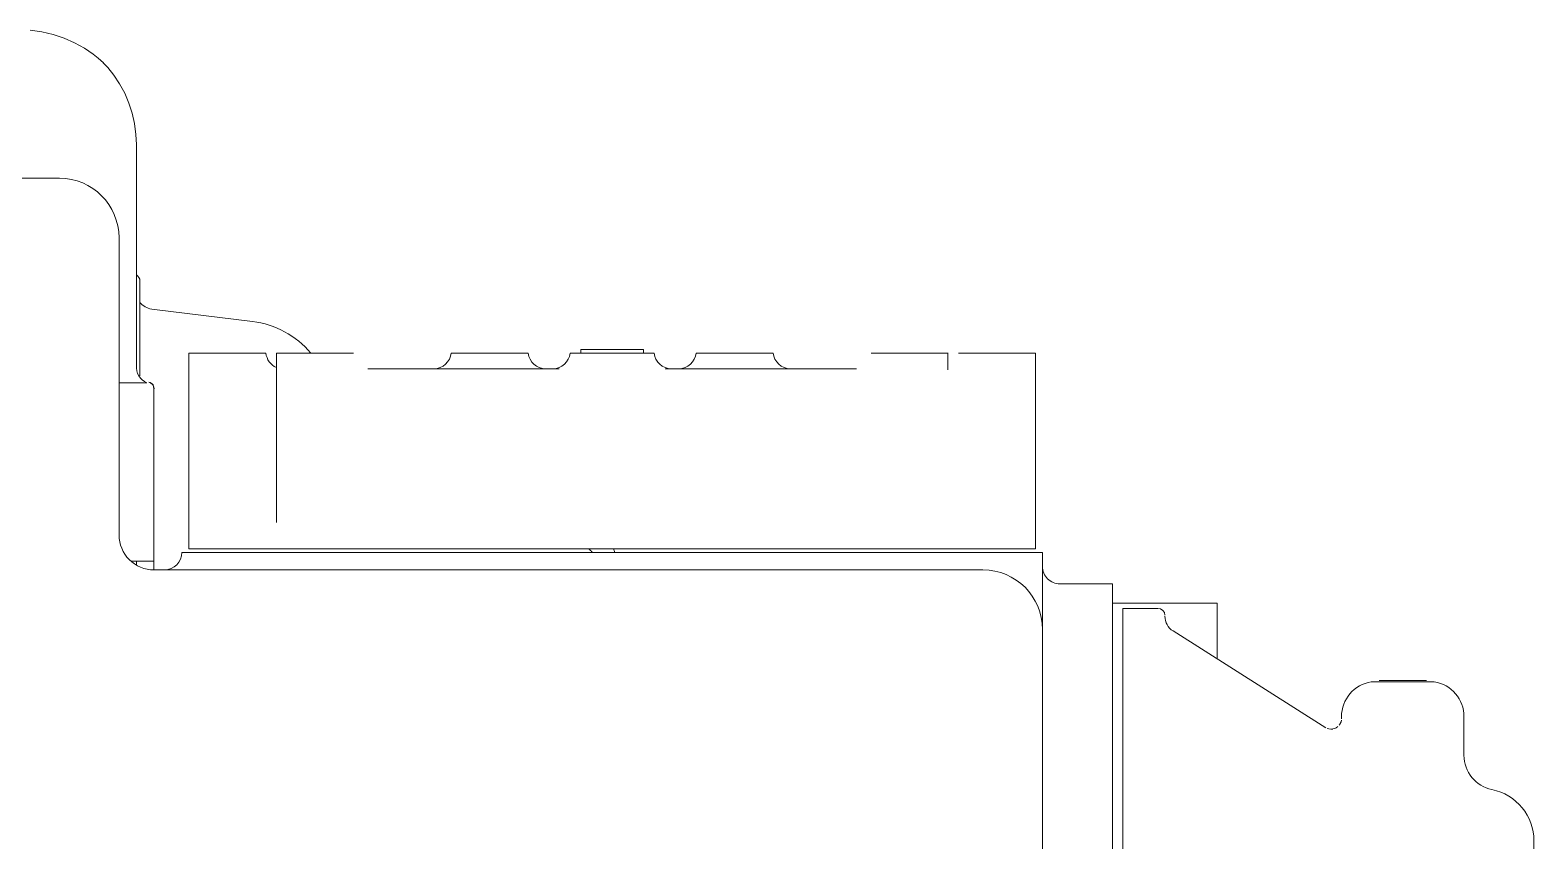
# Model space of a CAD drawing. Header units: millimetres. Extents: x 5194 to 16594, y 329 to 7592.
# Drawn here: x 11225.5 to 11655.4, y 4167.7 to 4399.5 of the extents above; entities that cross this region are included whole.
import ezdxf

# ---------------------------------------------------------------- set-up
doc = ezdxf.new("R2010")
doc.units = ezdxf.units.MM
doc.header["$MEASUREMENT"] = 0
doc.layers.add('PDF_Geometry', color=7, linetype='Continuous', true_color=0x231f20)

msp = doc.modelspace()

# ---------------------------------------------------------------- linework, layer by layer
at = {"layer": 'PDF_Geometry', "color": 0, "lineweight": 9}
for p, q in [((11228.84, 4399.07), (11225.49, 4399.54)), ((11232.06, 4398.3), (11228.83, 4399.06)), ((11235.23, 4397.24), (11232.06, 4398.3)), ((11238.21, 4395.93), (11235.22, 4397.25)), ((11241.02, 4394.36), (11238.21, 4395.93)), ((11243.53, 4392.66), (11241.03, 4394.36)), ((11244.96, 4391.5), (11243.54, 4392.65)), ((11246.43, 4390.15), (11244.97, 4391.5)), ((11247.68, 4388.8), (11246.42, 4390.15)), ((11249.42, 4386.61), (11247.68, 4388.8)), ((11251.08, 4384.12), (11249.42, 4386.62)), ((11252.53, 4381.45), (11251.09, 4384.13)), ((11253.72, 4378.68), (11252.53, 4381.46)), ((11254.66, 4375.75), (11253.72, 4378.68)), ((11255.35, 4372.78), (11254.67, 4375.75)), ((11255.74, 4369.72), (11255.33, 4372.78)), ((11255.87, 4366.79), (11255.74, 4369.72)), ((11255.87, 4303.67), (11255.87, 4366.79)), ((11233.91, 4357.16), (10713.89, 4357.16)), ((11250.91, 4255.16), (11250.91, 4340.17)), ((11256.88, 4327.8), (11256.88, 4300.68)), ((11289.06, 4316.23), (11260.25, 4319.76)), ((11382.9, 4308.17), (11400.87, 4308.17)), ((11382.9, 4307.17), (11382.9, 4308.16)), ((11400.87, 4307.17), (11400.87, 4308.16)), ((11270.89, 4251.16), (11270.89, 4307.17)), ((11270.89, 4307.17), (11292.91, 4307.17)), ((11295.89, 4307.17), (11317.9, 4307.17)), ((11295.89, 4258.77), (11295.89, 4307.17)), ((11367.88, 4307.17), (11345.86, 4307.17)), ((11379.87, 4307.17), (11403.89, 4307.17)), ((11437.9, 4307.17), (11415.88, 4307.17)), ((11465.9, 4307.17), (11487.89, 4307.17)), ((11487.88, 4302.35), (11487.88, 4307.16)), ((11490.87, 4307.17), (11512.88, 4307.17)), ((11512.87, 4307.16), (11512.88, 4251.16)), ((11376.71, 4302.66), (11322.06, 4302.66)), ((11461.7, 4302.66), (11407.05, 4302.66)), ((11250.91, 4298.67), (11258.89, 4298.67)), ((11260.88, 4289.17), (11260.88, 4296.97)), ((11260.88, 4268.66), (11260.88, 4289.17)), ((11260.88, 4245.17), (11260.88, 4268.66)), ((11254.27, 4247.66), (11260.88, 4247.66)), ((11255.87, 4247.66), (11255.87, 4247.14)), ((11514.88, 4250.16), (11268.87, 4250.16)), ((11512.88, 4251.16), (11270.89, 4251.16)), ((11385.23, 4251.18), (11385.25, 4251.16)), ((11385.25, 4251.16), (11385.27, 4251.12)), ((11385.27, 4251.12), (11385.32, 4251.09)), ((11385.32, 4251.09), (11385.34, 4251.05)), ((11385.34, 4251.05), (11385.41, 4251.03)), ((11385.41, 4251.03), (11385.43, 4250.98)), ((11385.43, 4250.98), (11385.45, 4250.96)), ((11385.45, 4250.96), (11385.5, 4250.94)), ((11385.5, 4250.94), (11385.52, 4250.87)), ((11385.52, 4250.87), (11385.59, 4250.85)), ((11385.59, 4250.85), (11385.61, 4250.8)), ((11385.61, 4250.8), (11385.63, 4250.78)), ((11385.63, 4250.78), (11385.68, 4250.76)), ((11385.68, 4250.76), (11385.7, 4250.71)), ((11385.7, 4250.71), (11385.75, 4250.69)), ((11385.75, 4250.69), (11385.77, 4250.67)), ((11385.77, 4250.67), (11385.79, 4250.62)), ((11385.79, 4250.62), (11385.84, 4250.6)), ((11385.84, 4250.6), (11385.88, 4250.55)), ((11385.88, 4250.55), (11385.93, 4250.53)), ((11385.93, 4250.53), (11385.93, 4250.49)), ((11385.93, 4250.49), (11385.97, 4250.44)), ((11385.97, 4250.44), (11386.02, 4250.42)), ((11386.02, 4250.42), (11386.04, 4250.37)), ((11386.04, 4250.37), (11386.11, 4250.35)), ((11386.11, 4250.35), (11386.11, 4250.31)), ((11386.11, 4250.31), (11386.15, 4250.28)), ((11386.15, 4250.28), (11386.2, 4250.26)), ((11386.2, 4250.26), (11386.22, 4250.24)), ((11386.22, 4250.24), (11386.26, 4250.19)), ((11514.89, 4112.16), (11514.88, 4250.16)), ((11255.87, 4246.52), (11255.87, 4247.12)), ((11497.89, 4245.17), (11260.88, 4245.17)), ((11519.9, 4241.17), (11534.88, 4241.17)), ((11534.88, 4241.17), (11534.88, 4155.17)), ((11534.88, 4235.66), (11564.88, 4235.66)), ((11564.88, 4235.66), (11564.88, 4219.67)), ((11537.89, 4234.17), (11537.89, 4126.18)), ((11547.88, 4234.16), (11537.9, 4234.16)), ((11514.89, 3795.51), (11514.89, 4229.17)), ((11595.89, 4200.02), (11552.24, 4227.71)), ((11626.9, 4213.17), (11608.89, 4213.17)), ((11611.13, 4213.56), (11624.63, 4213.56)), ((11599.36, 4200.35), (11598.89, 4200.04)), ((11599.7, 4200.75), (11600.02, 4201.2)), ((11600.02, 4201.2), (11599.7, 4200.73)), ((11600.24, 4201.7), (11600.01, 4201.21)), ((11600.24, 4201.69), (11600.01, 4201.2)), ((11600.24, 4201.71), (11600.35, 4202.23)), ((11600.35, 4202.23), (11600.24, 4201.69)), ((11600.37, 4203.18), (11600.37, 4202.59)), ((11635.38, 4192.17), (11635.38, 4203.18)), ((11596.79, 4199.68), (11596.27, 4199.84)), ((11597.34, 4199.62), (11596.8, 4199.69)), ((11597.87, 4199.67), (11597.35, 4199.63)), ((11598.42, 4199.79), (11597.88, 4199.68)), ((11598.92, 4200.03), (11598.4, 4199.79)), ((11655.39, 4167.67), (11655.38, 4162.71))]:
    msp.add_line(p, q, dxfattribs=at)
for centre, major_axis, start_param, end_param in [((11233.88, 4340.13), (-12.04, 12.04), 3.928792, 5.496108), ((11254.85, 4327.79), (-1.44, 1.44), 3.933097, 4.959177), ((11260.84, 4324.72), (-3.53, 3.53), 1.440621, 2.236874), ((11285.88, 4290.45), (-18.36, 18.36), 4.626895, 5.375268), ((11260.73, 4303.19), (-3.45, 3.45), 0.687376, 1.970325), ((11297.89, 4307.66), (3.54, 3.54), 2.455217, 3.515748), ((11340.89, 4307.66), (-3.53, 3.53), 2.359526, 3.828621), ((11372.87, 4307.69), (3.55, 3.55), 2.460801, 3.926555), ((11374.9, 4307.66), (3.53, 3.53), 3.929194, 5.398289), ((11408.85, 4307.66), (3.53, 3.53), 2.454611, 3.929596), ((11410.87, 4307.7), (3.56, 3.56), 3.93269, 5.392577), ((11442.89, 4307.69), (3.55, 3.55), 2.459829, 3.923036), ((11258.91, 4296.98), (-1.39, 1.39), 3.920763, 5.212321), ((11259.08, 4297.07), (-1.3, 1.3), 3.7008, 5.289509), ((11260.88, 4255.15), (7.05, 7.05), 2.355115, 3.926266), ((11263.88, 4250.16), (-3.53, 3.53), 2.357946, 3.927509), ((11375.1, 4244.13), (-13.11, 13.11), 4.259025, 4.317364), ((11497.89, 4228.17), (-12.02, 12.02), 3.927027, 5.497731), ((11519.88, 4246.15), (3.52, 3.52), 2.353581, 3.931457), ((11554.86, 4231.92), (3.51, 3.51), 2.354588, 3.369739), ((11610.44, 4203.22), (-7.12, 7.12), -0.630327, 0.789217), ((11625.32, 4203.24), (-7.11, 7.11), 3.920983, 5.340019), ((11645.41, 4192.18), (7.09, 7.09), 2.357167, 3.723178), ((11640.38, 4167.66), (10.61, 10.61), 5.498437, 6.867636)]:
    msp.add_ellipse(centre, major_axis=major_axis, ratio=1, start_param=start_param, end_param=end_param, dxfattribs=at)
msp.add_open_spline([(11549.9, 4232.18), (11549.9, 4233.28), (11548.98, 4234.16), (11547.88, 4234.16)], degree=3, dxfattribs=at)

doc.saveas('drawing.dxf')
